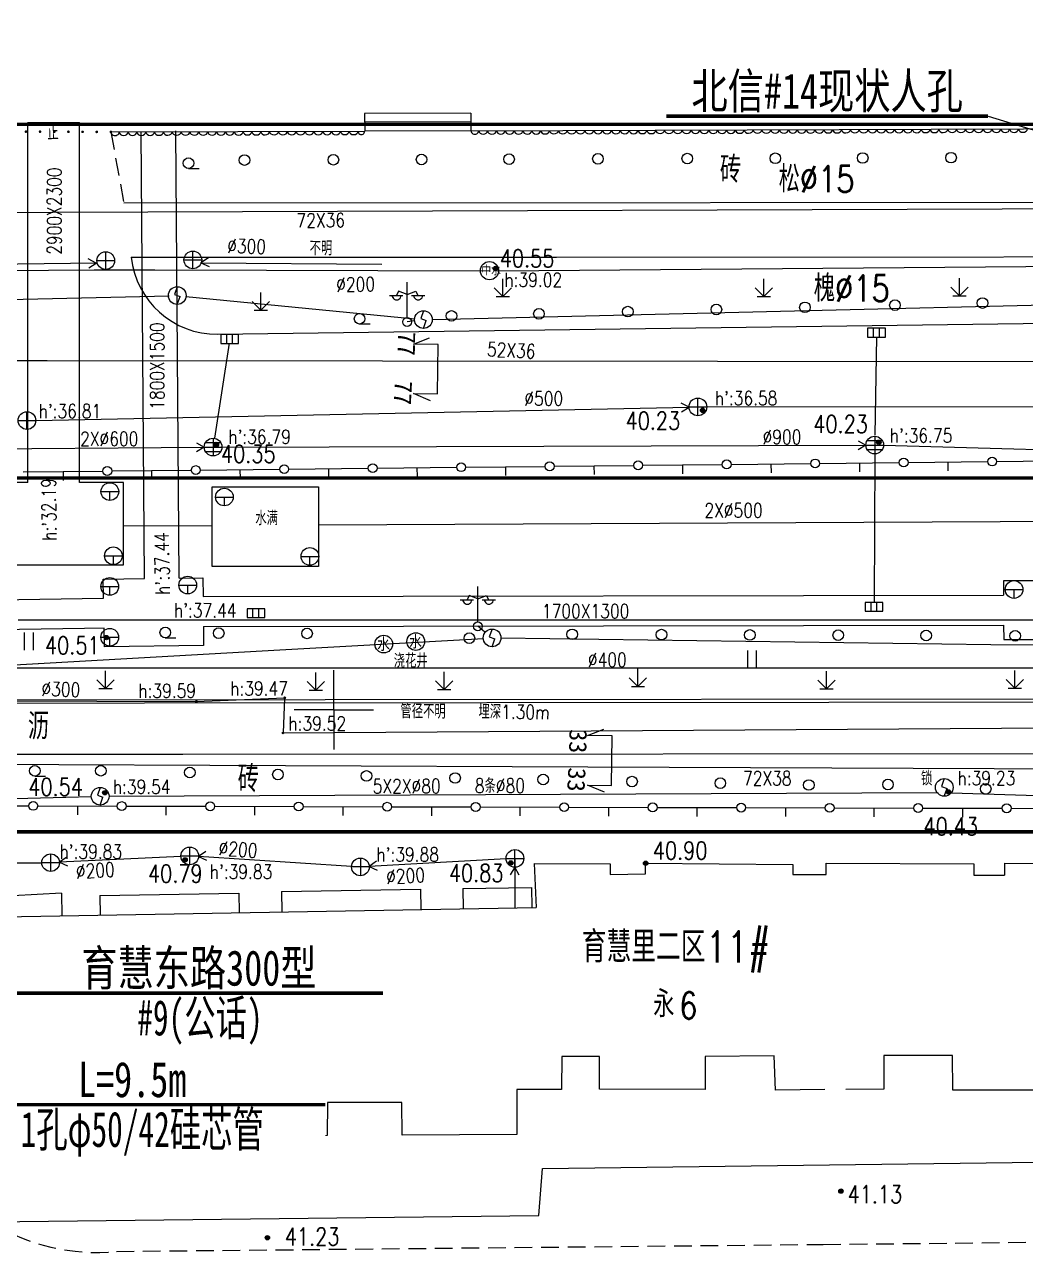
# Model space of a CAD drawing. Header units: inches. Extents: x 505347 to 508499, y 312634 to 313316.
# Drawn here: x 505636.2 to 505692.8, y 312680.9 to 312750.3 of the extents above; entities that cross this region are included whole.
import ezdxf
from ezdxf.enums import TextEntityAlignment as Align
from ezdxf.lldxf.tags import DXFTag

# ---------------------------------------------------------------- set-up
doc = ezdxf.new("R2010")
doc.units = ezdxf.units.IN
doc.header["$LTSCALE"] = 0.5
doc.header["$MEASUREMENT"] = 0
doc.linetypes.add('ACAD_ISO05W100', pattern=[33, 24, -3, 0, -3, 0, -3])
doc.linetypes.add('XX21', pattern=[3, 2, -1])
for name, color, linetype in [('BJ0', 7, 'Continuous'), ('BJ02', 7, 'Continuous'), ('BJ03', 7, 'Continuous'), ('BJ04', 7, 'Continuous'), ('BJ08', 7, 'Continuous'), ('BJ09', 7, 'Continuous'), ('BJ10', 7, 'Continuous'), ('BZ', 2, 'Continuous'), ('上水井', 4, 'Continuous'), ('上水注记', 4, 'Continuous'), ('上水管线', 4, 'Continuous'), ('中水井', 151, 'Continuous'), ('中水注记', 151, 'Continuous'), ('中水管线', 151, 'Continuous'), ('中水高程表', 151, 'Continuous'), ('各家需求标注', 6, 'Continuous'), ('污水井', 247, 'Continuous'), ('污水注记', 247, 'Continuous'), ('污水管线', 247, 'Continuous'), ('污水高程表', 247, 'Continuous'), ('热力井', 40, 'Continuous'), ('热力注记', 40, 'Continuous'), ('热力管线', 40, 'Continuous'), ('热力高程表', 40, 'Continuous'), ('照明井', 193, 'Continuous'), ('照明管线', 193, 'Continuous'), ('燃气注记', 6, 'Continuous'), ('燃气管线', 6, 'Continuous'), ('燃气高程表', 6, 'Continuous'), ('电信断面图及编号', 3, 'Continuous'), ('电信注记', 3, 'Continuous'), ('电信管线', 3, 'Continuous'), ('电信规划位置', 1, 'Continuous'), ('电力井', 1, 'Continuous'), ('电力注记', 1, 'Continuous'), ('电力管线', 1, 'Continuous'), ('电力高程表', 1, 'Continuous'), ('道路红线', 1, 'Continuous'), ('雨水井', 34, 'Continuous'), ('雨水注记', 34, 'Continuous'), ('雨水管线', 34, 'Continuous'), ('雨水高程表', 34, 'Continuous'), ('雨蓖子', 34, 'Continuous')]:
    doc.layers.add(name, color=color, linetype=linetype)
doc.styles.add('HZ', font='simplex.shx', dxfattribs={"bigfont": 'hztxt'})
doc.styles.get("Standard").update_dxf_attribs({"font": 'txt.shx', "bigfont": 'hztxt.shx'})
doc.styles.add('粗宋', font='', dxfattribs={"width": 0.75})
doc.styles.add('粗等线', font='simhei.ttf')
doc.styles.add('细等线', font='txt.shx', dxfattribs={"bigfont": 'ht.shx'})
doc.styles.get('粗宋').set_extended_font_data('SimSun')
doc.linetypes.add('1152', pattern='A,15,-0.9,[138,ltypeshp.shx,S=1,R=0,X=0,Y=-0.5],-0.7,[138,ltypeshp.shx,S=1,R=0,X=0,Y=-0.5],-0.9,0', length=17.5)
tags = doc.linetypes.add('DL', pattern='A,15,-4.925,[130,ltypeshp.shx,S=0.5,R=330,X=-0.15,Y=0.433],0,[130,ltypeshp.shx,S=0.4,R=90,X=0,Y=0],-0.15,[130,ltypeshp.shx,S=0.5,R=150,X=0,Y=-0.433],-4.925,15', length=40).pattern_tags.tags
tags[32:33] = [DXFTag(74, 4), DXFTag(75, 0), DXFTag(340, '0'), DXFTag(46, 1.0), DXFTag(50, 0.0), DXFTag(44, 0.0), DXFTag(45, 0.0)]
tags[30:31] = [DXFTag(74, 4), DXFTag(75, 0), DXFTag(340, '0'), DXFTag(46, 1.0), DXFTag(50, 0.0), DXFTag(44, 0.0), DXFTag(45, 0.0)]
tags[4:5] = [DXFTag(74, 4), DXFTag(75, 0), DXFTag(340, '0'), DXFTag(46, 1.0), DXFTag(50, 0.0), DXFTag(44, 0.0), DXFTag(45, 0.0)]
tags = doc.linetypes.add('DX', pattern='A,15,-5,[130,ltypeshp.shx,S=1,R=330,X=0,Y=0],-5,15', length=40).pattern_tags.tags
tags[16:17] = [DXFTag(74, 4), DXFTag(75, 0), DXFTag(340, '0'), DXFTag(46, 1.0), DXFTag(50, 0.0), DXFTag(44, 0.0), DXFTag(45, 0.0)]
tags[14:15] = [DXFTag(74, 4), DXFTag(75, 0), DXFTag(340, '0'), DXFTag(46, 1.0), DXFTag(50, 0.0), DXFTag(44, 0.0), DXFTag(45, 0.0)]
tags[4:5] = [DXFTag(74, 4), DXFTag(75, 0), DXFTag(340, '0'), DXFTag(46, 1.0), DXFTag(50, 0.0), DXFTag(44, 0.0), DXFTag(45, 0.0)]
tags = doc.linetypes.add('SS', pattern='A,15,-1.9,[130,ltypeshp.shx,S=1,R=330,X=0,Y=0],-1.2,[130,ltypeshp.shx,S=1,R=330,X=0,Y=0],-1.9,15', length=35).pattern_tags.tags
tags[24:25] = [DXFTag(74, 4), DXFTag(75, 0), DXFTag(340, '0'), DXFTag(46, 1.0), DXFTag(50, 0.0), DXFTag(44, 0.0), DXFTag(45, 0.0)]
tags[22:23] = [DXFTag(74, 4), DXFTag(75, 0), DXFTag(340, '0'), DXFTag(46, 1.0), DXFTag(50, 0.0), DXFTag(44, 0.0), DXFTag(45, 0.0)]
tags[4:5] = [DXFTag(74, 4), DXFTag(75, 0), DXFTag(340, '0'), DXFTag(46, 1.0), DXFTag(50, 0.0), DXFTag(44, 0.0), DXFTag(45, 0.0)]
tags = doc.linetypes.add('TRQZ', pattern='A,15,[130,ltypeshp.shx,S=0.6,R=0,X=0,Y=0],-2.5,[133,ltypeshp.shx,S=0.05,R=0,X=0,Y=0],-2.5,[130,ltypeshp.shx,S=0.6,R=0,X=0,Y=0],15', length=35).pattern_tags.tags
tags[28:29] = [DXFTag(74, 4), DXFTag(75, 0), DXFTag(340, '0'), DXFTag(46, 1.0), DXFTag(50, 0.0), DXFTag(44, 0.0), DXFTag(45, 0.0)]

# ---------------------------------------------------------------- blocks, each defined once
blk = doc.blocks.new('B552')
for p, q in [((0.984668, 0.518566), (-1.015332, 0.518566)), ((-1.015332, 0.518566), (-1.015332, -0.481434)), ((0.984668, -0.481434), (0.984668, 0.518566)), ((-1.015332, -0.481434), (0.984668, -0.481434))]:
    blk.add_line(p, q)
at = {"linetype": 'Continuous'}
for p, q in [((-0.348666, -0.481434), (-0.348666, 0.518566)), ((0.318001, -0.481434), (0.318001, 0.518566))]:
    blk.add_line(p, q, dxfattribs=at)
blk = doc.blocks.new('BC028')
for p, q in [((0, 0.5), (0, 4.5)), ((-1.98, 3), (-0.49, 3)), ((-0.99, 3.5), (-1.19, 3)), ((0, 3.1), (-0.99, 3.5)), ((0, 3.1), (1, 3.5)), ((0.5, 3), (2, 3)), ((1, 3.5), (1.2, 3))]:
    blk.add_line(p, q)
blk.add_circle((0, 0), 0.5)
for centre in [(-1.19, 3), (1.25, 3)]:
    blk.add_arc(centre, 0.5, 179, 0)
blk = doc.blocks.new('BC112')
for p, q in [((-0.49, -0.99), (-0.49, 1.01)), ((0.51, -0.99), (0.51, 1.01))]:
    blk.add_line(p, q)
blk = doc.blocks.new('B954')
at = {"linetype": 'Continuous'}
for p, q in [((0, 0), (0, 2)), ((0, 0), (-0.978957, 0.978957)), ((-0.75, 0), (0.75, 0)), ((0, 0), (0.978957, 0.978957))]:
    blk.add_line(p, q, dxfattribs=at)
blk = doc.blocks.new('B8211')
blk.add_hatch(color=256).paths.add_polyline_path([(0.25, 0, 1), (-0.25, 0, 1)])
blk.add_circle((0, 0), 0.25)
blk = doc.blocks.new('B545')
for p, q in [((-1, 0), (1, 0)), ((0, -1), (0, 0))]:
    blk.add_line(p, q)
blk.add_circle((0, 0), 1)
blk = doc.blocks.new('B5421')
for p, q in [((-1, 0), (1, 0)), ((0, -1), (0, 1))]:
    blk.add_line(p, q)
blk.add_circle((0, 0), 1)
blk = doc.blocks.new('B547')
at = {"linetype": 'Continuous'}
for p, q in [((0, 1), (-0.31427, 0.111111)), ((-0.31427, 0.111111), (0.31427, -0.111111)), ((0, -1), (0.31427, -0.111111))]:
    blk.add_line(p, q, dxfattribs=at)
blk.add_circle((0, 0), 1)
blk = doc.blocks.new('B5502')
blk.add_circle((0, 0), 1)
at = {"style": '细等线'}
blk.add_text('水', height=1.5, dxfattribs=at).set_placement((-0.74, -0.79))
blk = doc.blocks.new('B5422')
at = {"linetype": 'Continuous'}
for p, q in [((-1, 0), (1, 0)), ((-0.866025, 0.5), (0.866025, 0.5)), ((0, 1), (0, -1)), ((-0.866025, -0.5), (0.866025, -0.5))]:
    blk.add_line(p, q, dxfattribs=at)
blk.add_circle((0, 0), 1, dxfattribs=at)
blk = doc.blocks.new('53214')
blk.add_circle((0, 0), 0.1)
for tag in ['路号', '线号', '点号']:
    blk.add_attdef(tag, (0, 0), '', height=0.00001)
blk = doc.blocks.new('A$C23F021E1')
at = {"color": 255}
blk.add_wipeout([(0, 6.569), (20.762, 6.569), (20.762, 0), (0, 0)], dxfattribs=at).dxf.layer = 'BZ'
at = {"layer": 'BZ', "color": 0, "const_width": 0.2}
blk.add_lwpolyline([(0, 3.285), (20.762, 3.285)], dxfattribs=at)
at = {"layer": 'BZ', "style": '粗宋', "width": 0.75, "flags": 8}
for tag, p in [('X=', (10.365, 3.712)), ('Y=', (10.426, 0.898))]:
    blk.add_attdef(tag, text='', height=2, dxfattribs=at).set_placement(p, align=Align.CENTER)
blk = doc.blocks.new('A$C463E76B2')
at = {"color": 255}
blk.add_wipeout([(0, 3.692), (18.176, 3.692), (18.176, 0), (0, 0)], dxfattribs=at).dxf.layer = 'BZ'
at = {"layer": 'BZ', "color": 0, "const_width": 0.2}
blk.add_lwpolyline([(0, 0.407), (18.176, 0.407)], dxfattribs=at)
at = {"layer": 'BZ', "style": '粗宋', "width": 0.75, "flags": 8}
blk.add_attdef('X=', text='', height=2, dxfattribs=at).set_placement((9.088, 0.834), align=Align.CENTER)

msp = doc.modelspace()

# ---------------------------------------------------------------- linework, layer by layer
at = {"color": 1, "const_width": 0.2, "elevation": 82.3}
msp.add_lwpolyline([(505828.45, 312704.696), (505428.806, 312704.696)], dxfattribs=at)
at = {"layer": 'BJ0'}
for q in [(505653.696, 312713.84, 82.3), (505651.446, 312711.59, 82.3), (505653.696, 312709.34, 82.3), (505655.946, 312711.59, 82.3)]:
    msp.add_line((505653.696, 312711.59, 82.3), q, dxfattribs=at)
at = {"layer": 'BJ02', "linetype": 'Continuous'}
for p, q in [((505665.014, 312702.893, 123.17), (505669.314, 312702.882, 82.3)), ((505671.314, 312702.913, 82.3), (505679.632, 312702.849, 82.3)), ((505671.314, 312702.31, 82.3), (505671.314, 312702.913, 82.3)), ((505681.505, 312702.912, 82.3), (505689.854, 312702.88, 82.3)), ((505681.505, 312702.277, 82.3), (505681.505, 312702.912, 82.3)), ((505691.6, 312702.911, 82.3), (505699.854, 312702.879, 82.3)), ((505669.314, 312702.882, 82.3), (505669.314, 312702.279, 82.3)), ((505669.314, 312702.279, 82.3), (505671.314, 312702.31, 82.3)), ((505679.632, 312702.849, 82.3), (505679.631, 312702.278, 82.3)), ((505679.631, 312702.278, 82.3), (505681.505, 312702.277, 82.3)), ((505689.854, 312702.88, 82.3), (505689.854, 312702.245, 82.3)), ((505689.854, 312702.245, 82.3), (505691.6, 312702.245, 82.3))]:
    msp.add_line(p, q, dxfattribs=at)
at = {"layer": 'BJ02'}
for points, elevation in [([(505661.439, 312745.334), (505655.436, 312745.314)], 82.3), ([(505655.436, 312745.314), (505655.439, 312744.314)], 124.825), ([(505661.439, 312745.334), (505661.442, 312744.334)], 124.805), ([(505661.44, 312744.834), (505655.437, 312744.814)], 82.3), ([(505661.442, 312744.334), (505655.439, 312744.314)], 82.3), ([(505632.2, 312704.955), (505635.147, 312706.163), (505636.462, 312706.16)], 82.3), ([(505636.962, 312706.159), (505641.462, 312706.148)], 82.3), ([(505639.212, 312706.153), (505639.211, 312705.653)], 82.3), ([(505641.962, 312706.146), (505646.462, 312706.135)], 82.3), ([(505644.212, 312706.141), (505644.211, 312705.641)], 82.3), ([(505646.962, 312706.134), (505651.462, 312706.123)], 82.3), ([(505649.212, 312706.129), (505649.211, 312705.629)], 82.3), ([(505651.962, 312706.122), (505656.462, 312706.111)], 82.3), ([(505654.212, 312706.116), (505654.211, 312705.616)], 82.3), ([(505656.962, 312706.11), (505661.462, 312706.098)], 82.3), ([(505659.212, 312706.104), (505659.211, 312705.604)], 82.3), ([(505661.962, 312706.097), (505666.462, 312706.086)], 82.3), ([(505664.212, 312706.092), (505664.211, 312705.592)], 82.3), ([(505666.962, 312706.085), (505671.462, 312706.074)], 82.3), ([(505669.212, 312706.079), (505669.211, 312705.579)], 82.3), ([(505671.962, 312706.073), (505676.462, 312706.061)], 82.3), ([(505674.212, 312706.067), (505674.211, 312705.567)], 82.3), ([(505676.962, 312706.06), (505681.462, 312706.049)], 82.3), ([(505679.212, 312706.055), (505679.211, 312705.555)], 82.3), ([(505681.962, 312706.048), (505686.462, 312706.037)], 82.3), ([(505684.212, 312706.042), (505684.211, 312705.542)], 82.3), ([(505686.962, 312706.036), (505691.462, 312706.024)], 82.3), ([(505689.212, 312706.03), (505689.211, 312705.53)], 82.3), ([(505691.962, 312706.023), (505696.462, 312706.012)], 82.3), ([(505665.014, 312702.893), (505665.13, 312700.415)], 123.171), ([(505660.981, 312701.495), (505664.86, 312701.545)], 123.107), ([(505664.86, 312701.545), (505664.88, 312700.41)], 123.107), ([(505638.305, 312701.22), (505634.162, 312701.005)], 123.93), ([(505638.305, 312701.22), (505638.327, 312699.947)], 123.93), ([(505640.466, 312701.083), (505648.322, 312701.223)], 122.991), ([(505640.466, 312701.083), (505640.485, 312699.985)], 122.991), ([(505648.322, 312701.223), (505648.341, 312700.122)], 122.991), ([(505650.745, 312701.314), (505658.601, 312701.453)], 123.107), ([(505650.745, 312701.314), (505650.765, 312700.164)], 123.107), ([(505658.601, 312701.453), (505658.621, 312700.301)], 123.107), ([(505660.981, 312701.495), (505661.001, 312700.343)], 123.107), ([(505633.876, 312699.87), (505665.13, 312700.415)], 123.7), ([(505665.479, 312685.652), (505717.089, 312686.321)], 123.109), ([(505665.285, 312683.004), (505665.479, 312685.652)], 123.109), ([(505634.295, 312682.632), (505665.285, 312683.004)], 124.637)]:
    msp.add_lwpolyline(points, dxfattribs=dict(at, elevation=elevation))
at = {"layer": 'BJ02', "linetype": 'Continuous', "elevation": 82.3}
for points in [[(505641.144, 312725.095), (505645.644, 312725.143)], [(505643.394, 312725.119), (505643.4, 312724.619)], [(505646.144, 312725.148), (505650.644, 312725.196)], [(505648.394, 312725.172), (505648.399, 312724.672)], [(505651.144, 312725.202), (505655.644, 312725.25)], [(505653.394, 312725.226), (505653.399, 312724.726)], [(505656.143, 312725.255), (505660.643, 312725.304)], [(505658.393, 312725.28), (505658.399, 312724.78)], [(505661.143, 312725.309), (505665.643, 312725.357)], [(505663.393, 312725.333), (505663.398, 312724.833)], [(505666.143, 312725.363), (505670.643, 312725.411)], [(505668.393, 312725.387), (505668.398, 312724.887)], [(505671.143, 312725.416), (505675.642, 312725.465)], [(505673.393, 312725.44), (505673.398, 312724.94)], [(505676.142, 312725.47), (505680.642, 312725.518)], [(505678.392, 312725.494), (505678.398, 312724.994)], [(505681.142, 312725.524), (505685.642, 312725.572)], [(505683.392, 312725.548), (505683.397, 312725.048)], [(505686.142, 312725.577), (505690.642, 312725.625)], [(505688.392, 312725.601), (505688.397, 312725.101)], [(505691.141, 312725.631), (505695.641, 312725.679)], [(505636.145, 312725.041), (505640.644, 312725.089)], [(505638.395, 312725.065), (505638.4, 312724.565)], [(505691.6, 312702.911), (505691.6, 312702.245)], [(505716.818, 312696.966), (505716.869, 312690.115), (505708.519, 312690.115), (505708.52, 312692.02), (505704.361, 312692.052), (505704.329, 312690.084), (505698.583, 312690.148), (505698.551, 312692.021), (505694.646, 312692.021), (505694.646, 312690.085), (505688.678, 312690.085), (505688.646, 312692.053), (505684.773, 312692.054), (505684.773, 312690.149), (505682.632, 312690.127)], [(505681.432, 312690.114), (505678.646, 312690.086), (505678.583, 312692.022), (505674.678, 312691.991), (505674.678, 312690.118), (505668.709, 312690.15), (505668.71, 312691.991), (505666.583, 312691.992), (505666.551, 312690.118), (505664.043, 312690.118), (505664.042, 312687.578), (505657.566, 312687.547), (505657.535, 312689.389), (505653.344, 312689.389), (505653.312, 312687.516), (505650.808, 312687.503)], [(505649.489, 312687.497), (505646.709, 312687.484), (505646.741, 312689.421), (505642.423, 312689.421), (505642.391, 312687.453), (505633.965, 312687.092)]]:
    msp.add_lwpolyline(points, dxfattribs=at)
at = {"layer": 'BJ02', "linetype": 'Continuous'}
for centre in [(505685.892, 312725.574, 82.3), (505690.892, 312725.628, 82.3), (505640.894, 312725.092, 82.3), (505645.894, 312725.145, 82.3), (505650.894, 312725.199, 82.3), (505655.894, 312725.253, 82.3), (505660.893, 312725.306, 82.3), (505665.893, 312725.36, 82.3), (505670.893, 312725.414, 82.3), (505675.892, 312725.467, 82.3), (505680.892, 312725.521, 82.3)]:
    msp.add_circle(centre, 0.25, dxfattribs=at)
at = {"layer": 'BJ02'}
for centre in [(505636.712, 312706.159, 82.3), (505641.712, 312706.147, 82.3), (505646.712, 312706.135, 82.3), (505651.712, 312706.122, 82.3), (505656.712, 312706.11, 82.3), (505661.712, 312706.098, 82.3), (505666.712, 312706.085, 82.3), (505671.712, 312706.073, 82.3), (505676.712, 312706.061, 82.3), (505681.712, 312706.048, 82.3), (505686.712, 312706.036, 82.3), (505691.712, 312706.024, 82.3)]:
    msp.add_circle(centre, 0.25, dxfattribs=at)
at = {"layer": 'BJ04', "linetype": 'XX21', "const_width": 0.075, "elevation": 82.3}
for points in [[(505636.262, 312744.282, 1), (505636.337, 312744.282, 1)], [(505637.062, 312744.279, 1), (505637.137, 312744.279, 1)], [(505637.862, 312744.276, 1), (505637.937, 312744.276, 1)], [(505638.662, 312744.273, 1), (505638.737, 312744.273, 1)], [(505639.462, 312744.27, 1), (505639.537, 312744.27, 1)], [(505640.262, 312744.267, 1), (505640.337, 312744.267, 1)], [(505641.062, 312744.264, 1), (505641.137, 312744.264, 1)]]:
    msp.add_lwpolyline(points, format="xyb", close=True, dxfattribs=at)
at = {"layer": 'BJ04', "linetype": 'XX21'}
for points, elevation in [([(505641.1, 312744.264), (505641.824, 312740.254)], 82.3), ([(505681.342, 312681.364), (505688.803, 312681.438)], 123.388), ([(505688.803, 312681.438), (505696.088, 312681.541)], 123.388), ([(505641.41, 312680.967), (505666.919, 312681.221)], 123.388), ([(505666.919, 312681.221), (505681.342, 312681.364)], 123.388)]:
    msp.add_lwpolyline(points, dxfattribs=dict(at, elevation=elevation))
at = {"layer": 'BJ04'}
for points, elevation in [([(505641.824, 312740.254), (505708.107, 312740.296)], 82.3), ([(505642.239, 312737.18), (505666.284, 312737.19)], 122.722), ([(505666.284, 312737.19), (505716.819, 312737.212)], 122.722), ([(505647.127, 312732.821), (505716.837, 312733.754)], 122.578), ([(505635.857, 312716.68), (505716.924, 312716.68)], 122.611)]:
    msp.add_lwpolyline(points, dxfattribs=dict(at, elevation=elevation))
at = {"layer": 'BJ04', "linetype": 'Continuous'}
for points, elevation in [([(505716.952, 312712.208), (505631.95, 312712.139)], 122.638), ([(505632.007, 312709.079), (505645.16, 312709.088)], 122.825), ([(505645.16, 312709.088), (505699.43, 312709.127)], 122.825)]:
    msp.add_lwpolyline(points, dxfattribs=dict(at, elevation=elevation))
at = {"layer": 'BJ04'}
msp.add_arc((505647.112, 312737.724, 122.722), 4.903, 186.36328, 270.18056, dxfattribs=at)
at = {"layer": 'BJ04', "linetype": 'XX21'}
msp.add_arc((505640.273, 312692.143, 124.637), 11.233, 237.84846, 275.81134, dxfattribs=at)
at = {"layer": 'BJ08', "elevation": 82.3}
msp.add_lwpolyline([(505641.1, 312744.264), (505655.439, 312744.314)], dxfattribs=at)
at = {"layer": 'BJ08', "linetype": 'Continuous', "elevation": 82.3}
msp.add_lwpolyline([(505661.442, 312744.334), (505697.856, 312744.46)], dxfattribs=at)
at = {"layer": 'BJ08', "linetype": 'Continuous'}
for centre, major_axis, ratio, start_param, end_param in [((505641.334, 312744.265, 82.3), (0.234, -0.018), 0.856298, 3.234533, 6.376126), ((505641.818, 312744.267, 82.3), (0.25, 0.001), 0.8, 3.141593, 6.283185), ((505642.318, 312744.268, 82.3), (0.25, 0.001), 0.8, 3.141593, 6.283185), ((505642.818, 312744.27, 82.3), (0.25, 0.001), 0.8, 3.141593, 6.283185), ((505643.318, 312744.272, 82.3), (0.25, 0.001), 0.8, 3.141593, 6.283185), ((505643.818, 312744.274, 82.3), (0.25, 0.001), 0.8, 3.141593, 6.283185), ((505644.318, 312744.275, 82.3), (0.25, 0.001), 0.8, 3.141593, 6.283185), ((505644.818, 312744.277, 82.3), (0.25, 0.001), 0.8, 3.141593, 6.283185), ((505645.318, 312744.279, 82.3), (0.25, 0.001), 0.8, 3.141593, 6.283185), ((505645.818, 312744.281, 82.3), (0.25, 0.001), 0.8, 3.141593, 6.283185), ((505646.318, 312744.282, 82.3), (0.25, 0.001), 0.8, 3.141593, 6.283185), ((505646.818, 312744.284, 82.3), (0.25, 0.001), 0.8, 3.141593, 6.283185), ((505647.318, 312744.286, 82.3), (0.25, 0.001), 0.8, 3.141593, 6.283185), ((505647.818, 312744.287, 82.3), (0.25, 0.001), 0.8, 3.141593, 6.283185), ((505648.318, 312744.289, 82.3), (0.25, 0.001), 0.8, 3.141593, 6.283185), ((505648.818, 312744.291, 82.3), (0.25, 0.001), 0.8, 3.141593, 6.283185), ((505649.318, 312744.293, 82.3), (0.25, 0.001), 0.8, 3.141593, 6.283185), ((505649.818, 312744.294, 82.3), (0.25, 0.001), 0.8, 3.141593, 6.283185), ((505650.318, 312744.296, 82.3), (0.25, 0.001), 0.8, 3.141593, 6.283185), ((505650.818, 312744.298, 82.3), (0.25, 0.001), 0.8, 3.141593, 6.283185), ((505651.318, 312744.3, 82.3), (0.25, 0.001), 0.8, 3.141593, 6.283185), ((505651.818, 312744.301, 82.3), (0.25, 0.001), 0.8, 3.141593, 6.283185), ((505652.318, 312744.303, 82.3), (0.25, 0.001), 0.8, 3.141593, 6.283185), ((505652.818, 312744.305, 82.3), (0.25, 0.001), 0.8, 3.141593, 6.283185), ((505653.318, 312744.306, 82.3), (0.25, 0.001), 0.8, 3.141593, 6.283185), ((505653.818, 312744.308, 82.3), (0.25, 0.001), 0.8, 3.141593, 6.283185), ((505654.318, 312744.31, 82.3), (0.25, 0.001), 0.8, 3.141593, 6.283185), ((505654.818, 312744.312, 82.3), (0.25, 0.001), 0.8, 3.141593, 6.283185), ((505655.253, 312744.303, 82.3), (-0.132, 0.132), 1, 0.737186, 3.982094), ((505661.662, 312744.335, 82.3), (0.218, -0.032), 0.917982, 3.30424, 6.445833), ((505662.132, 312744.337, 82.3), (0.25, 0.001), 0.8, 3.141593, 6.283185), ((505662.632, 312744.338, 82.3), (0.25, 0.001), 0.8, 3.141593, 6.283185), ((505663.132, 312744.34, 82.3), (0.25, 0.001), 0.8, 3.141593, 6.283185), ((505663.632, 312744.342, 82.3), (0.25, 0.001), 0.8, 3.141593, 6.283185), ((505664.132, 312744.344, 82.3), (0.25, 0.001), 0.8, 3.141593, 6.283185), ((505664.632, 312744.345, 82.3), (0.25, 0.001), 0.8, 3.141593, 6.283185), ((505665.132, 312744.347, 82.3), (0.25, 0.001), 0.8, 3.141593, 6.283185), ((505665.632, 312744.349, 82.3), (0.25, 0.001), 0.8, 3.141593, 6.283185), ((505666.132, 312744.351, 82.3), (0.25, 0.001), 0.8, 3.141593, 6.283185), ((505666.632, 312744.352, 82.3), (0.25, 0.001), 0.8, 3.141593, 6.283185), ((505667.132, 312744.354, 82.3), (0.25, 0.001), 0.8, 3.141593, 6.283185), ((505667.632, 312744.356, 82.3), (0.25, 0.001), 0.8, 3.141593, 6.283185), ((505668.132, 312744.357, 82.3), (0.25, 0.001), 0.8, 3.141593, 6.283185), ((505668.632, 312744.359, 82.3), (0.25, 0.001), 0.8, 3.141593, 6.283185), ((505669.132, 312744.361, 82.3), (0.25, 0.001), 0.8, 3.141593, 6.283185), ((505669.632, 312744.363, 82.3), (0.25, 0.001), 0.8, 3.141593, 6.283185), ((505670.132, 312744.364, 82.3), (0.25, 0.001), 0.8, 3.141593, 6.283185), ((505670.632, 312744.366, 82.3), (0.25, 0.001), 0.8, 3.141593, 6.283185), ((505671.132, 312744.368, 82.3), (0.25, 0.001), 0.8, 3.141593, 6.283185), ((505671.632, 312744.369, 82.3), (0.25, 0.001), 0.8, 3.141593, 6.283185), ((505672.132, 312744.371, 82.3), (0.25, 0.001), 0.8, 3.141593, 6.283185), ((505672.632, 312744.373, 82.3), (0.25, 0.001), 0.8, 3.141593, 6.283185), ((505673.132, 312744.375, 82.3), (0.25, 0.001), 0.8, 3.141593, 6.283185), ((505673.632, 312744.376, 82.3), (0.25, 0.001), 0.8, 3.141593, 6.283185), ((505674.132, 312744.378, 82.3), (0.25, 0.001), 0.8, 3.141593, 6.283185), ((505674.632, 312744.38, 82.3), (0.25, 0.001), 0.8, 3.141593, 6.283185), ((505675.132, 312744.382, 82.3), (0.25, 0.001), 0.8, 3.141593, 6.283185), ((505675.632, 312744.383, 82.3), (0.25, 0.001), 0.8, 3.141593, 6.283185), ((505676.132, 312744.385, 82.3), (0.25, 0.001), 0.8, 3.141593, 6.283185), ((505676.632, 312744.387, 82.3), (0.25, 0.001), 0.8, 3.141593, 6.283185), ((505677.132, 312744.388, 82.3), (0.25, 0.001), 0.8, 3.141593, 6.283185), ((505677.632, 312744.39, 82.3), (0.25, 0.001), 0.8, 3.141593, 6.283185), ((505678.132, 312744.392, 82.3), (0.25, 0.001), 0.8, 3.141593, 6.283185), ((505678.632, 312744.394, 82.3), (0.25, 0.001), 0.8, 3.141593, 6.283185), ((505679.132, 312744.395, 82.3), (0.25, 0.001), 0.8, 3.141593, 6.283185), ((505679.632, 312744.397, 82.3), (0.25, 0.001), 0.8, 3.141593, 6.283185), ((505680.132, 312744.399, 82.3), (0.25, 0.001), 0.8, 3.141593, 6.283185), ((505680.632, 312744.4, 82.3), (0.25, 0.001), 0.8, 3.141593, 6.283185), ((505681.132, 312744.402, 82.3), (0.25, 0.001), 0.8, 3.141593, 6.283185), ((505681.632, 312744.404, 82.3), (0.25, 0.001), 0.8, 3.141593, 6.283185), ((505682.132, 312744.406, 82.3), (0.25, 0.001), 0.8, 3.141593, 6.283185), ((505682.632, 312744.407, 82.3), (0.25, 0.001), 0.8, 3.141593, 6.283185), ((505683.132, 312744.409, 82.3), (0.25, 0.001), 0.8, 3.141593, 6.283185), ((505683.632, 312744.411, 82.3), (0.25, 0.001), 0.8, 3.141593, 6.283185), ((505684.132, 312744.413, 82.3), (0.25, 0.001), 0.8, 3.141593, 6.283185), ((505684.632, 312744.414, 82.3), (0.25, 0.001), 0.8, 3.141593, 6.283185), ((505685.132, 312744.416, 82.3), (0.25, 0.001), 0.8, 3.141593, 6.283185), ((505685.632, 312744.418, 82.3), (0.25, 0.001), 0.8, 3.141593, 6.283185), ((505686.132, 312744.419, 82.3), (0.25, 0.001), 0.8, 3.141593, 6.283185), ((505686.632, 312744.421, 82.3), (0.25, 0.001), 0.8, 3.141593, 6.283185), ((505687.132, 312744.423, 82.3), (0.25, 0.001), 0.8, 3.141593, 6.283185), ((505687.632, 312744.425, 82.3), (0.25, 0.001), 0.8, 3.141593, 6.283185), ((505688.132, 312744.426, 82.3), (0.25, 0.001), 0.8, 3.141593, 6.283185), ((505688.632, 312744.428, 82.3), (0.25, 0.001), 0.8, 3.141593, 6.283185), ((505689.132, 312744.43, 82.3), (0.25, 0.001), 0.8, 3.141593, 6.283185), ((505689.632, 312744.432, 82.3), (0.25, 0.001), 0.8, 3.141593, 6.283185), ((505690.132, 312744.433, 82.3), (0.25, 0.001), 0.8, 3.141593, 6.283185), ((505690.632, 312744.435, 82.3), (0.25, 0.001), 0.8, 3.141593, 6.283185), ((505691.132, 312744.437, 82.3), (0.25, 0.001), 0.8, 3.141593, 6.283185), ((505691.632, 312744.438, 82.3), (0.25, 0.001), 0.8, 3.141593, 6.283185), ((505692.132, 312744.44, 82.3), (0.25, 0.001), 0.8, 3.141593, 6.283185), ((505692.632, 312744.442, 82.3), (0.25, 0.001), 0.8, 3.141593, 6.283185)]:
    msp.add_ellipse(centre, major_axis=major_axis, ratio=ratio, start_param=start_param, end_param=end_param, dxfattribs=at)
at = {"layer": 'BJ09', "linetype": 'Continuous', "flags": 128}
for points, elevation in [([(505645.478, 312742.204), (505646.078, 312742.204)], 122.83), ([(505655.146, 312733.407), (505655.746, 312733.407)], 122.58), ([(505644.169, 312715.667), (505644.769, 312715.667)], 122.67), ([(505636.796, 312707.844), (505637.396, 312707.844)], 122.82)]:
    msp.add_lwpolyline(points, dxfattribs=dict(at, elevation=elevation))
at = {"layer": 'BJ09', "linetype": 'Continuous'}
for centre in [(505645.482, 312742.499, 122.83), (505648.649, 312742.673, 82.3), (505653.671, 312742.69, 82.3), (505658.653, 312742.707, 82.3), (505663.598, 312742.724, 82.3), (505668.621, 312742.741, 82.3), (505673.668, 312742.758, 82.3), (505678.642, 312742.774, 82.3), (505683.58, 312742.791, 82.3), (505688.57, 312742.808, 82.3), (505690.345, 312734.589, 82.3), (505660.342, 312733.862, 82.3), (505665.286, 312733.982, 82.3), (505670.309, 312734.104, 82.3), (505675.311, 312734.225, 82.3), (505680.314, 312734.346, 82.3), (505685.401, 312734.469, 82.3), (505655.15, 312733.702, 122.58), (505644.174, 312715.962, 122.67), (505647.192, 312715.925, 82.3), (505652.183, 312715.909, 82.3), (505667.163, 312715.858, 82.3), (505672.211, 312715.841, 82.3), (505677.204, 312715.824, 82.3), (505682.196, 312715.808, 82.3), (505687.168, 312715.791, 82.3), (505661.355, 312715.639, 82.3), (505692.195, 312715.774, 82.3), (505640.533, 312708.144, 82.3), (505636.8, 312708.139, 122.82), (505645.557, 312708.048, 82.3), (505650.538, 312707.933, 82.3), (505655.539, 312707.853, 82.3), (505660.548, 312707.736, 82.3), (505665.525, 312707.649, 82.3), (505670.546, 312707.534, 82.3), (505675.535, 312707.44, 82.3), (505680.532, 312707.338, 82.3), (505685.008, 312707.368, 82.3), (505690.531, 312707.118, 82.3)]:
    msp.add_circle(centre, 0.3, dxfattribs=at)
at = {"layer": '上水管线', "linetype": 'SS', "ltscale": 0.6, "elevation": 82.3}
msp.add_lwpolyline([(505589.485, 312713.958), (505716.942, 312713.958)], dxfattribs=at)
at = {"layer": '中水井'}
msp.add_circle((505662.492, 312736.417, 82.3), 0.515, dxfattribs=at)
at = {"layer": '中水管线', "linetype": 'SS', "ltscale": 0.6}
for points, elevation in [([(505622.017, 312736.344), (505640.153, 312736.466)], 82.3), ([(505640.153, 312736.466), (505643.584, 312736.458)], 82.3), ([(505643.584, 312736.458), (505662.492, 312736.417)], 82.3), ([(505662.978, 312736.42), (505708.87, 312736.782)], 122.85), ([(505778.312, 312712.105), (505623.65, 312711.956)], 122.741)]:
    msp.add_lwpolyline(points, dxfattribs=dict(at, elevation=elevation))
at = {"layer": '污水井'}
for p, q in [((505638.194, 312702.948, 82.3), (505637.194, 312702.948, 82.3)), ((505637.694, 312703.448, 82.3), (505637.694, 312702.448, 82.3)), ((505655.196, 312703.208, 82.3), (505655.196, 312702.208, 82.3)), ((505655.696, 312702.708, 82.3), (505654.696, 312702.708, 82.3))]:
    msp.add_line(p, q, dxfattribs=at)
for centre in [(505637.694, 312702.948, 82.3), (505655.196, 312702.708, 82.3)]:
    msp.add_circle(centre, 0.5, dxfattribs=at)
at = {"layer": '污水管线'}
msp.add_line((505626.299, 312702.925, 82.3), (505637.194, 312702.942, 82.3), dxfattribs=at)
at = {"layer": '污水管线', "elevation": 82.3}
for points in [[(505639.846, 312736.58), (505640.266, 312736.851), (505639.822, 312737.08)], [(505646.608, 312737.153), (505646.186, 312736.865), (505646.654, 312736.656)], [(505640.311, 312736.852), (505629.853, 312736.713)], [(505646.186, 312736.865), (505656.402, 312736.795)], [(505636.859, 312727.957), (505673.769, 312728.707)], [(505673.348, 312728.436), (505673.769, 312728.707), (505673.324, 312728.935)], [(505674.752, 312728.717), (505716.864, 312728.748)], [(505646.46, 312703.585), (505646.052, 312703.296), (505646.506, 312703.087)], [(505645.056, 312703.303), (505638.192, 312702.972)], [(505638.602, 312703.261), (505638.194, 312702.972), (505638.648, 312702.764)], [(505654.699, 312702.74), (505646.052, 312703.296)], [(505663.434, 312703.16), (505655.692, 312702.735)], [(505656.103, 312703.024), (505655.692, 312702.735), (505656.149, 312702.526)], [(505663.932, 312703.187), (505663.915, 312700.393)], [(505664.16, 312702.232), (505663.931, 312702.687), (505663.661, 312702.255)]]:
    msp.add_lwpolyline(points, dxfattribs=at)
at = {"layer": '热力管线'}
for p, q in [((505643.001, 312719.007, 82.3), (505642.806, 312744.293, 82.3)), ((505644.965, 312719.036, 82.3), (505644.771, 312744.327, 82.3)), ((505640.658, 312718.973, 82.3), (505643.001, 312719.007, 82.3)), ((505640.679, 312717.909, 82.3), (505640.658, 312718.973, 82.3)), ((505644.965, 312719.036, 82.3), (505646.293, 312719.056, 82.3)), ((505646.293, 312719.056, 82.3), (505646.306, 312717.993, 82.3)), ((505697.416, 312718.899, 82.3), (505691.528, 312718.883, 82.3)), ((505691.528, 312718.883, 82.3), (505691.533, 312718.074, 82.3)), ((505631.322, 312717.762, 82.3), (505640.679, 312717.909, 82.3)), ((505646.306, 312717.993, 82.3), (505691.533, 312718.074, 82.3)), ((505639.601, 312716.192, 82.3), (505631.322, 312716.062, 82.3)), ((505640.713, 312716.209, 82.3), (505639.601, 312716.192, 82.3)), ((505640.734, 312715.146, 82.3), (505640.713, 312716.209, 82.3)), ((505646.326, 312716.293, 82.3), (505691.543, 312716.374, 82.3)), ((505646.326, 312716.293, 82.3), (505646.338, 312715.229, 82.3)), ((505691.543, 312716.374, 82.3), (505691.548, 312715.566, 82.3)), ((505691.548, 312715.566, 82.3), (505697.435, 312715.55, 82.3)), ((505646.338, 312715.229, 82.3), (505640.734, 312715.146, 82.3))]:
    msp.add_line(p, q, dxfattribs=at)
at = {"layer": '热力管线', "elevation": 82.3}
for points in [[(505636.415, 312724.445), (505636.415, 312744.805)], [(505636.415, 312744.805), (505639.317, 312744.805)], [(505639.317, 312724.445), (505639.317, 312744.805)], [(505636.415, 312724.445), (505633.937, 312724.445), (505633.937, 312719.79), (505641.807, 312719.79), (505641.807, 312724.445), (505639.317, 312724.445)], [(505718.323, 312722.342), (505652.823, 312722.026)], [(505646.823, 312721.997), (505641.807, 312721.973)]]:
    msp.add_lwpolyline(points, dxfattribs=at)
msp.add_lwpolyline([(505646.823, 312724.196), (505652.823, 312724.196), (505652.823, 312719.696), (505646.823, 312719.696)], close=True, dxfattribs=at)
at = {"layer": '照明管线', "elevation": 82.3}
for points in [[(505628.706, 312734.632), (505644.389, 312735.003)], [(505645.343, 312734.965), (505658.266, 312733.702)], [(505659.268, 312733.654), (505715.909, 312735.012)], [(505658.27, 312733.582), (505657.837, 312733.518)], [(505662.232, 312715.987), (505661.831, 312716.311)], [(505650.645, 312714.982), (505662.144, 312715.631)], [(505663.135, 312715.659), (505690.814, 312715.283)], [(505623.34, 312713.44), (505650.645, 312714.982)], [(505690.814, 312715.283), (505699.651, 312715.243)]]:
    msp.add_lwpolyline(points, dxfattribs=at)
at = {"layer": '燃气管线', "linetype": 'TRQZ'}
for p, q in [((505633.054, 312712.112, 82.3), (505645.926, 312712.06, 82.3)), ((505645.926, 312712.06, 82.3), (505650.916, 312712.27, 82.3)), ((505650.916, 312712.27, 82.3), (505650.826, 312710.28, 82.3)), ((505650.826, 312710.28, 82.3), (505716.959, 312710.736, 82.3))]:
    msp.add_line(p, q, dxfattribs=at)
for p in [(505645.922, 312712.035, 82.3), (505645.924, 312712.061, 82.3), (505645.926, 312712.06, 82.3), (505650.826, 312710.28, 82.3)]:
    msp.add_point(p, dxfattribs=at)
at = {"layer": '燃气管线', "linetype": 'TRQZ', "ltscale": 0.5}
msp.add_point((505650.916, 312712.27, 82.3), dxfattribs=at)
at = {"layer": '电信断面图及编号', "elevation": 82.3}
for points in [[(505659.151, 312729.06), (505658.196, 312729.467), (505659.55, 312729.448), (505659.59, 312732.246), (505658.192, 312732.266), (505659.106, 312732.63)], [(505668.987, 312706.925), (505668.032, 312707.332), (505669.386, 312707.313), (505669.426, 312710.111), (505668.029, 312710.131), (505668.943, 312710.495)]]:
    msp.add_lwpolyline(points, dxfattribs=at)
at = {"layer": '电信管线', "linetype": 'DX'}
for p, q in [((505625.601, 312731.358, 82.3), (505637.477, 312731.346, 82.3)), ((505637.503, 312731.345, 82.3), (505716.851, 312731.261, 82.3))]:
    msp.add_line(p, q, dxfattribs=at)
at = {"layer": '电信管线', "linetype": 'DX', "elevation": 82.3}
for points in [[(505632.438, 312739.701), (505707.539, 312739.975)], [(505633.862, 312708.523), (505668.042, 312708.372)], [(505668.042, 312708.372), (505709.388, 312708.19)]]:
    msp.add_lwpolyline(points, dxfattribs=at)
at = {"layer": '电力管线', "linetype": 'DL', "elevation": 82.3}
for points in [[(505604.856, 312705.772), (505639.994, 312706.69)], [(505640.992, 312706.708), (505687.778, 312706.92)], [(505688.588, 312706.902), (505716.985, 312706.003)]]:
    msp.add_lwpolyline(points, dxfattribs=at)
at = {"layer": '道路红线'}
for p, q in [((505582.4, 312744.696, 82.3), (505828.45, 312744.696, 82.3)), ((505428.806, 312704.696, 82.3), (505828.45, 312704.696, 82.3))]:
    msp.add_line(p, q, dxfattribs=at)
at = {"layer": '道路红线', "linetype": 'ACAD_ISO05W100', "const_width": 0.2, "elevation": 82.3}
msp.add_lwpolyline([(505572.394, 312724.696), (505828.45, 312724.696)], dxfattribs=at)
at = {"layer": '雨水管线', "elevation": 82.3}
for points in [[(505647.779, 312732.316), (505646.953, 312726.954)], [(505684.362, 312732.674), (505684.267, 312727.11)], [(505645.929, 312726.679), (505646.369, 312726.443), (505645.943, 312726.178)], [(505647.371, 312726.449), (505683.764, 312726.558)], [(505683.318, 312726.794), (505683.757, 312726.558), (505683.331, 312726.293)], [(505684.755, 312726.559), (505716.88, 312725.655)], [(505631.745, 312726.321), (505646.369, 312726.443)], [(505684.255, 312726.054), (505684.224, 312717.668)]]:
    msp.add_lwpolyline(points, dxfattribs=at)

# ---------------------------------------------------------------- block references
at = {"layer": 'BJ03', "linetype": 'Continuous', "xscale": 0.5, "yscale": 0.5, "zscale": 0.5}
for p in [(505657.837, 312733.518, 122.59), (505661.831, 312716.311, 122.67)]:
    msp.add_blockref('BC028', p, dxfattribs=at)
at = {"layer": 'BJ08', "xscale": 0.5, "yscale": 0.5, "zscale": 0.5}
for p in [(505662.827, 312736.534, 122.85), (505674.534, 312728.525, 122.53), (505647.055, 312726.595, 122.65), (505684.489, 312726.719, 122.53), (505640.848, 312715.672, 122.81), (505688.409, 312706.958, 82.3), (505640.759, 312706.901, 82.3), (505645.289, 312703.105, 123.09), (505663.697, 312702.934, 82.3), (505671.314, 312702.913, 82.3), (505682.348, 312684.377, 123.43), (505649.943, 312681.741, 123.53)]:
    msp.add_blockref('B8211', p, dxfattribs=at)
at = {"layer": 'BJ09', "xscale": 0.5, "yscale": 0.5, "zscale": 0.5}
for p in [(505663.24, 312734.964, 82.3), (505677.986, 312734.965, 82.3), (505689.043, 312735.004, 82.3), (505649.577, 312734.189, 82.3), (505640.802, 312712.79, 82.3), (505652.682, 312712.709, 82.3), (505659.934, 312712.738, 82.3), (505670.882, 312712.914, 82.3), (505681.528, 312712.778, 82.3), (505692.175, 312712.812, 82.3)]:
    msp.add_blockref('B954', p, dxfattribs=at)
at = {"layer": 'BJ09', "linetype": 'Continuous', "xscale": 0.5, "yscale": 0.5, "zscale": 0.5}
for p in [(505636.469, 312715.46, 82.3), (505677.332, 312714.434, 41.851)]:
    msp.add_blockref('BC112', p, dxfattribs=at)
at = {"layer": '上水井', "xscale": 0.5, "yscale": 0.5, "zscale": 0.5}
for p in [(505656.516, 312715.308, 122.725), (505658.327, 312715.45, 122.73)]:
    msp.add_blockref('B5502', p, dxfattribs=at)
at = {"layer": '污水井', "xscale": 0.5, "yscale": 0.5, "zscale": 0.5}
for p in [(505640.81, 312736.988, 122.717), (505645.73, 312737.026, 122.745), (505674.266, 312728.717, 122.53), (505636.359, 312727.947, 122.628), (505645.556, 312703.327, 123.092), (505663.932, 312703.187, 123.122)]:
    msp.add_blockref('B5421', p, dxfattribs=at)
at = {"layer": '热力井', "xscale": 0.5, "yscale": 0.5, "zscale": 0.5}
for p in [(505641.039, 312723.927, 122.641), (505647.512, 312723.623, 82.3), (505641.238, 312720.298, 122.594), (505652.342, 312720.267, 82.3), (505641.038, 312718.564, 122.594), (505645.438, 312718.642, 122.592), (505692.13, 312718.393, 82.3), (505641.038, 312715.693, 122.594)]:
    msp.add_blockref('B545', p, dxfattribs=at)
at = {"layer": '照明井', "xscale": 0.5, "yscale": 0.5, "zscale": 0.5}
for p in [(505644.849, 312735.014, 122.737), (505658.761, 312733.654, 122.711), (505662.638, 312715.659, 122.668)]:
    msp.add_blockref('B547', p, dxfattribs=at)
at = {"layer": '燃气高程表'}
ref = msp.add_blockref('53214', (505645.926, 312712.06, 82.3), dxfattribs=dict(at, xscale=0.5, yscale=0.5, zscale=0.5))
ref.add_attrib('路号', '97-5008', (505645.926, 312712.06, 53296.3), dxfattribs={"layer": '0', "height": 0.000005})
ref.add_attrib('线号', '1', (505645.926, 312712.06, 53296.3), dxfattribs={"layer": '0', "height": 0.000005})
ref.add_attrib('点号', '19', (505645.926, 312712.06, 53296.3), dxfattribs={"layer": '0', "height": 0.000005})
ref = msp.add_blockref('53214', (505650.916, 312712.27, 82.3), dxfattribs=dict(at, xscale=0.5, yscale=0.5, zscale=0.5))
ref.add_attrib('路号', '97-5008', (505650.916, 312712.27, 53296.3), dxfattribs={"layer": '0', "height": 0.000005})
ref.add_attrib('线号', '1', (505650.916, 312712.27, 53296.3), dxfattribs={"layer": '0', "height": 0.000005})
ref.add_attrib('点号', '19', (505650.916, 312712.27, 53296.3), dxfattribs={"layer": '0', "height": 0.000005})
ref = msp.add_blockref('53214', (505650.826, 312710.28, 82.3), dxfattribs=dict(at, xscale=0.5, yscale=0.5, zscale=0.5))
ref.add_attrib('路号', '97-5008', (505650.826, 312710.28, 53296.3), dxfattribs={"layer": '0', "height": 0.000005})
ref.add_attrib('线号', '1', (505650.826, 312710.28, 53296.3), dxfattribs={"layer": '0', "height": 0.000005})
ref.add_attrib('点号', '19', (505650.826, 312710.28, 53296.3), dxfattribs={"layer": '0', "height": 0.000005})
at = {"layer": '电力井', "xscale": 0.5, "yscale": 0.5, "zscale": 0.5}
for p in [(505640.493, 312706.703, 122.839), (505688.19, 312707.204, 122.726)]:
    msp.add_blockref('B547', p, dxfattribs=at)
at = {"layer": '雨水井', "xscale": 0.5, "yscale": 0.5, "zscale": 0.5}
for p in [(505646.875, 312726.447, 122.647), (505684.257, 312726.559, 122.529)]:
    msp.add_blockref('B5422', p, dxfattribs=at)
at = {"layer": '雨蓖子', "xscale": 0.5, "yscale": 0.5, "zscale": 0.5}
for p in [(505647.816, 312732.551, 122.579), (505684.366, 312732.908, 122.53), (505684.223, 312717.404, 82.296), (505649.3, 312717.049, 122.547)]:
    msp.add_blockref('B552', p, dxfattribs=at)

# ---------------------------------------------------------------- texts
at = {"layer": 'BJ08', "style": 'HZ', "width": 0.8}
for s, p in [('40.55', (505663.073, 312736.613, 122.85)), ('40.23', (505670.179, 312727.437, 122.53)), ('40.23', (505680.787, 312727.244, 122.53)), ('40.35', (505647.321, 312725.557, 122.65)), ('40.51', (505637.376, 312714.734, 122.81)), ('40.54', (505636.433, 312706.734, 82.3)), ('40.43', (505687.014, 312704.5, 82.3)), ('40.90', (505671.72, 312703.13, 82.3)), ('40.79', (505643.198, 312701.826, 123.09)), ('40.83', (505660.195, 312701.859, 123.13)), ('40.99', (505634.262, 312687.449, 82.3)), ('41.13', (505682.725, 312683.704, 123.43)), ('41.23', (505650.928, 312681.309, 123.53))]:
    msp.add_text(s, height=1, dxfattribs=at).set_placement(p)
at = {"layer": 'BJ10', "linetype": 'Continuous', "style": 'HZ', "width": 0.8}
for s, height, p in [('砖', 1.5, (505675.509, 312741.389, 82.3)), ('松%%c15', 1.5, (505678.828, 312740.856, 82.3)), ('槐%%c15', 1.5, (505680.816, 312734.672, 82.3)), ('沥', 1.5, (505636.407, 312709.909, 123.181)), ('砖', 1.5, (505648.267, 312706.934, 82.3)), ('育慧里二区11#', 1.75, (505667.704, 312697.312, 82.3)), ('永', 1.5, (505671.741, 312694.208, 82.3)), ('6', 1.5, (505673.217, 312694.117, 82.3))]:
    msp.add_text(s, height=height, dxfattribs=at).set_placement(p)
at = {"layer": '上水注记', "style": 'HZ', "width": 0.8}
for s, p in [('浇花井', (505657.08, 312713.96, 82.3)), ('%%C400', (505668.054, 312714.019, 82.3))]:
    msp.add_text(s, height=0.8, dxfattribs=at).set_placement(p)
at = {"layer": '中水井', "style": 'HZ', "width": 0.8}
msp.add_text('中水', height=0.5693, dxfattribs=at).set_placement((505662.037, 312736.152, 82.3))
at = {"layer": '中水注记', "style": 'HZ', "width": 0.8}
for s, rotation, p in [('%%c200', 1.03272, (505653.837, 312735.227, 82.3)), ('管径不明', 359.59925, (505657.456, 312711.109, 42.258)), ('埋深1.30m', 359.59925, (505661.865, 312711.088, 42.258))]:
    msp.add_text(s, height=0.8, rotation=rotation, dxfattribs=at).set_placement(p)
at = {"layer": '中水高程表', "style": 'HZ', "width": 0.8}
msp.add_text('h:39.02', height=0.8, dxfattribs=at).set_placement((505663.333, 312735.502, 82.3))
at = {"layer": '污水注记', "style": 'HZ', "width": 0.8}
for s, rotation, p in [('%%c300', 358.25237, (505647.661, 312737.432, 82.3)), ('不明', 359.64864, (505652.326, 312737.292, 82.3)), ('%%c500', 359.6418, (505664.458, 312728.8, 82.3)), ('%%C200', 355.46097, (505647.16, 312703.39, 82.3)), ('%%C200', 3.15565, (505639.143, 312702.046, 82.3)), ('%%C200', 3.2887, (505656.675, 312701.738, 82.3))]:
    msp.add_text(s, height=0.8, rotation=rotation, dxfattribs=at).set_placement(p)
at = {"layer": '污水高程表', "style": 'HZ', "width": 0.8}
for s, p in [("h':36.58", (505675.222, 312728.807, 82.3)), ("h':36.81", (505637.012, 312728.071, 82.3)), ("h':39.83", (505638.192, 312703.172, 82.3)), ("h':39.88", (505656.098, 312703.011, 82.3)), ("h':39.83", (505646.682, 312702.036, 82.3))]:
    msp.add_text(s, height=0.8, dxfattribs=at).set_placement(p)
at = {"layer": '热力注记', "style": 'HZ', "width": 0.8}
for s, rotation, p in [('止', 1.77271, (505637.516, 312743.8, 82.3)), ('2900X2300', 90, (505638.305, 312737.32, 82.3)), ('1800X1500', 90, (505644.116, 312728.557, 82.3))]:
    msp.add_text(s, height=0.8, rotation=rotation, dxfattribs=at).set_placement(p)
for s, p in [('2X%%C500', (505674.635, 312722.466, 82.3)), ('水满', (505649.258, 312722.029, 82.3)), ('1700X1300', (505665.455, 312716.766, 82.3))]:
    msp.add_text(s, height=0.8, dxfattribs=at).set_placement(p)
at = {"layer": '热力高程表', "style": 'HZ', "width": 0.8}
for s, rotation, p in [("h:'32.19", 90.92094, (505638.032, 312721.157, 82.3)), ("h':37.44", 91.16309, (505644.43, 312718.104, 82.3)), ("h':37.44", 359.97048, (505644.659, 312716.812, 82.3))]:
    msp.add_text(s, height=0.8, rotation=rotation, dxfattribs=at).set_placement(p)
at = {"layer": '燃气注记', "style": 'HZ', "width": 0.8}
msp.add_text('%%c300', height=0.8, rotation=358.23696, dxfattribs=at).set_placement((505638.274, 312712.751, 82.3), align=Align.MIDDLE)
at = {"layer": '燃气高程表', "style": 'HZ', "width": 0.8}
for s, p in [('h:39.59', (505642.647, 312712.268, 82.3)), ('h:39.47', (505647.84, 312712.391, 82.3)), ('h:39.52', (505651.127, 312710.413, 82.3))]:
    msp.add_text(s, height=0.8, dxfattribs=at).set_placement(p)
at = {"layer": '电信断面图及编号', "style": '粗等线'}
for s, rotation, p in [('77', 268.78858, (505657.81, 312732.283, 82.3)), ('77', 267.02921, (505657.61, 312729.512, 82.3)), ('33', 268.77666, (505667.493, 312709.814, 82.3)), ('33', 267.01729, (505667.407, 312707.64, 82.3))]:
    msp.add_text(s, height=1, rotation=rotation, dxfattribs=at).set_placement(p, align=Align.MIDDLE)
at = {"layer": '电信注记', "style": 'HZ', "width": 0.8}
for s, rotation, p in [('72X36', 0.57751, (505651.588, 312738.853, 82.3)), ('52X36', 356.96565, (505662.332, 312731.59, 82.3))]:
    msp.add_text(s, height=0.8, rotation=rotation, dxfattribs=at).set_placement(p)
at = {"layer": '电信注记', "linetype": '1152', "style": 'HZ', "width": 0.8}
msp.add_text('72X38', height=0.8, dxfattribs=at).set_placement((505676.817, 312707.32, 82.3))
at = {"layer": '电力注记', "style": 'HZ', "width": 0.8}
for s, rotation, p in [('8条%%c80', 0.10313, (505661.663, 312706.898, 82.3)), ('锁', 0.22854, (505686.875, 312707.309, 82.3)), ('5X2X%%c80', 0.22854, (505655.895, 312706.866, 82.3))]:
    msp.add_text(s, height=0.8, rotation=rotation, dxfattribs=at).set_placement(p)
at = {"layer": '电力高程表', "style": 'HZ', "width": 0.8}
for s, p in [('h:39.23', (505688.937, 312707.325, 82.3)), ('h:39.54', (505641.208, 312706.831, 82.3))]:
    msp.add_text(s, height=0.8, dxfattribs=at).set_placement(p)
at = {"layer": '雨水注记', "style": 'HZ', "width": 0.8}
for s, p in [('2X%%C600', (505639.361, 312726.51, 82.3)), ('%%c900', (505677.924, 312726.613, 82.3))]:
    msp.add_text(s, height=0.8, rotation=0.03438, dxfattribs=at).set_placement(p)
at = {"layer": '雨水高程表', "style": 'HZ', "width": 0.8}
for s, p in [("h':36.79", (505647.728, 312726.628, 82.3)), ("h':36.75", (505685.104, 312726.705, 82.3))]:
    msp.add_text(s, height=0.8, dxfattribs=at).set_placement(p)

# ---------------------------------------------------------------- next in the draw order: block references
at = {"layer": '各家需求标注', "color": 1, "linetype": 'Continuous'}
ref = msp.add_blockref('A$C463E76B2', (505672.483, 312744.748), dxfattribs=at)
ref.add_attrib('X=', '北信#14现状人孔', dxfattribs={"layer": 'BZ', "color": 3, "height": 2, "style": '粗宋', "width": 0.75, "flags": 8}).set_placement((505681.571, 312745.582), align=Align.CENTER)
at = {"layer": '电信规划位置', "linetype": 'Continuous'}
ref = msp.add_blockref('A$C23F021E1', (505632.447, 312685.978), dxfattribs=at)
ref.add_attrib('X=', 'L=9.5m ', dxfattribs={"layer": 'BZ', "color": 0, "height": 2, "style": '粗宋', "width": 0.75, "flags": 8}).set_placement((505642.813, 312689.69), align=Align.CENTER)
ref.add_attrib('Y=', '1孔φ50/42硅芯管', dxfattribs={"layer": 'BZ', "color": 0, "height": 2, "style": '粗宋', "width": 0.65, "flags": 8}).set_placement((505642.873, 312686.876), align=Align.CENTER)

# ---------------------------------------------------------------- next in the draw order: linework, layer by layer
msp.add_line((505690.659, 312745.155), (505707.539, 312740.023, 82.3))
at = {"color": 1, "const_width": 0.2, "elevation": 82.3}
msp.add_lwpolyline([(505582.4, 312807.449), (505582.4, 312744.696), (505828.45, 312744.696)], dxfattribs=at)

# ---------------------------------------------------------------- next in the draw order: block references
at = {"layer": '电信规划位置', "linetype": 'Continuous'}
ref = msp.add_blockref('A$C23F021E1', (505635.707, 312692.284), dxfattribs=at)
ref.add_attrib('X=', '育慧东路300型', dxfattribs={"layer": 'BZ', "color": 0, "height": 2, "style": '粗宋', "width": 0.75, "flags": 8}).set_placement((505646.072, 312695.996), align=Align.CENTER)
ref.add_attrib('Y=', '#9(公话)', dxfattribs={"layer": 'BZ', "color": 0, "height": 2, "style": '粗宋', "width": 0.65, "flags": 8}).set_placement((505646.133, 312693.182), align=Align.CENTER)

doc.saveas('drawing.dxf')
